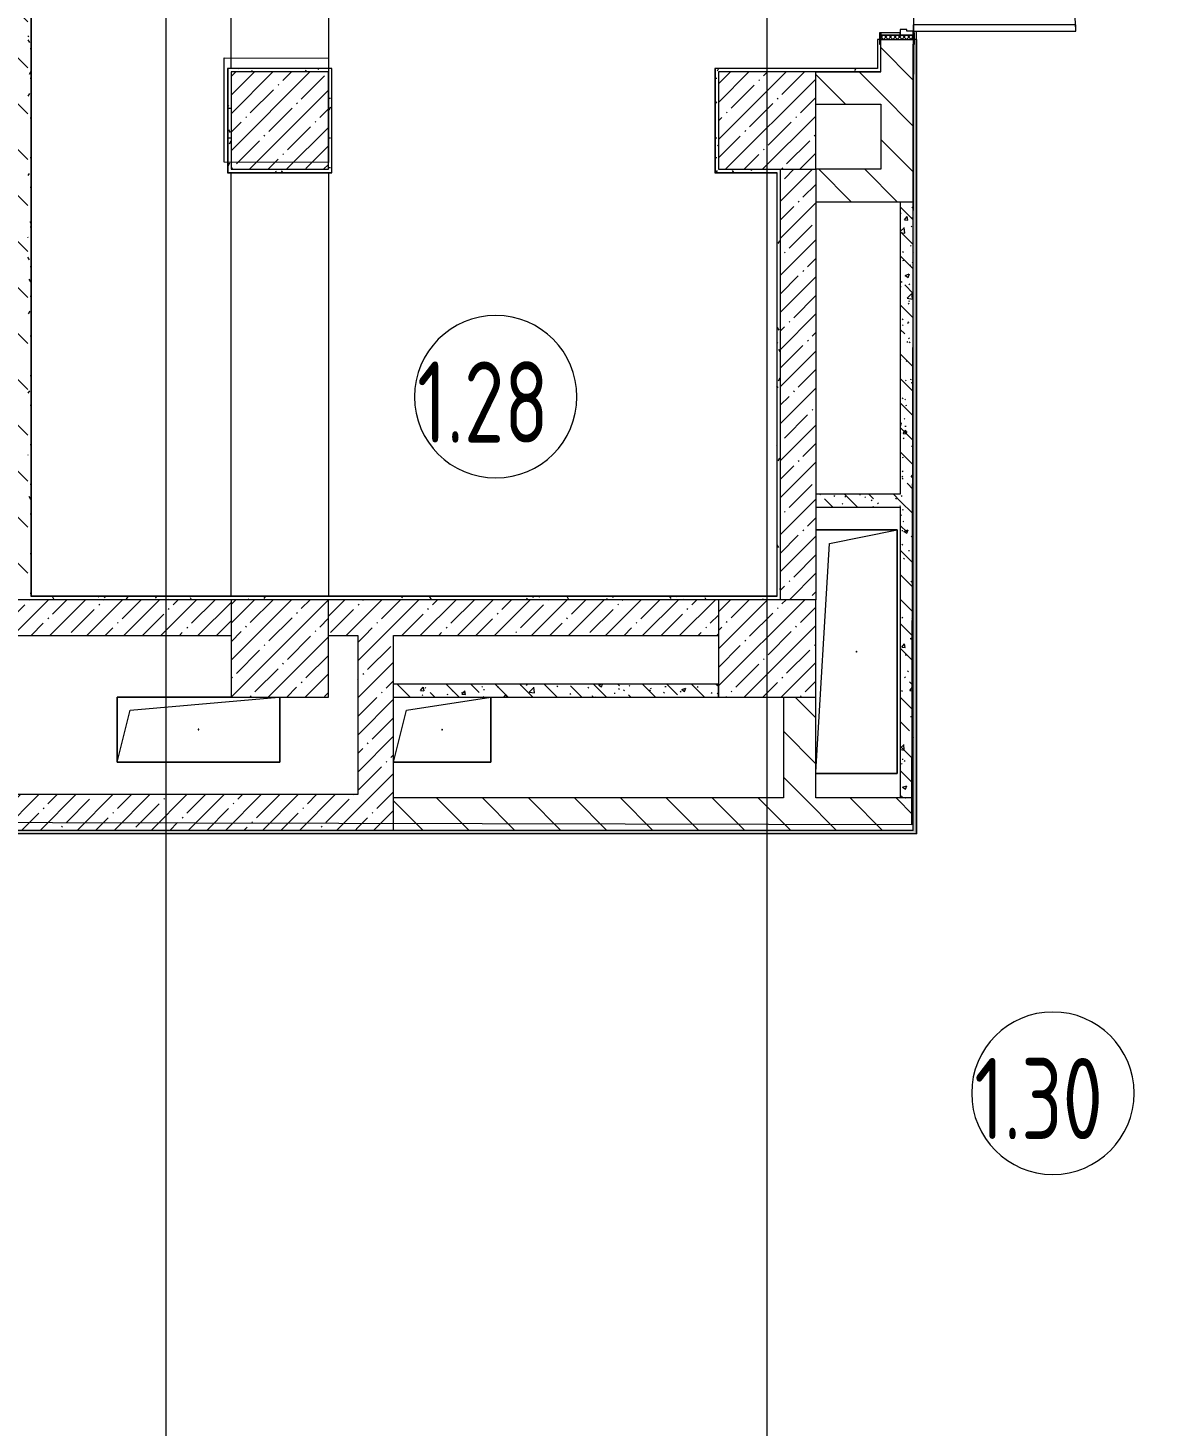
# Model space of a CAD drawing. Header units: millimetres. Extents: x -1113 to 415037, y -3642 to 354837.
# Drawn here: x 28825 to 35892, y 9976 to 18584 of the extents above; entities that cross this region are included whole.
import ezdxf

# ---------------------------------------------------------------- set-up
doc = ezdxf.new("R2010")
doc.units = ezdxf.units.MM
for name, color, linetype, lineweight in [('A-AREA-BNDY', 7, 'Continuous', 5), ('A-AREA-IDEN', 7, 'Continuous', 9), ('A-DOOR-2', 7, 'Continuous', 5), ('A-DOOR-FRAM-2', 7, 'Continuous', 5), ('A-FLOR', 7, 'Continuous', 9), ('A-GENM', 7, 'Continuous', 9), ('A-WALL', 7, 'Continuous', 5), ('I-WALL', 7, 'Continuous', 5), ('S-COLS', 7, 'Continuous', 9), ('S-COLS-1', 7, 'Continuous', 5), ('Оси', 7, 'Continuous', 9)]:
    doc.layers.add(name, color=color, linetype=linetype, lineweight=lineweight)
for name, color, linetype, lineweight, true_color in [('A-DOOR-1', 7, 'Continuous', 5, 0xc0c0c0), ('A-DOOR-FRAM-1', 7, 'Continuous', 5, 0xc0c0c0), ('A-WALL-1', 9, 'Continuous', 5, 0x808080), ('A-WALL-FNSH-1', 9, 'Continuous', 5, 0x808080)]:
    doc.layers.add(name, color=color, linetype=linetype, lineweight=lineweight, true_color=true_color)
doc.styles.add('СПДС', font='ГОСТ тип А.ttf', dxfattribs={"width": 0.9})
pattern_1 = [(135, (64.7, -136.06), (-141.4214, -141.4214), [])]
pattern_2 = [(45, (64.7, -136.06), (-114.04925, 114.04925), []), (45, (178.75, -136.06), (-114.04925, 114.04925), [201.612, -40.322, 6.706, -33.617])]
pattern_3 = [(135, (64.7, -136.06), (-150.8683, -150.8683), [213.36, -35.56, 7.112, -35.56]), (135, (64.7, 14.71), (-150.8683, -150.8683), []), (50, (64.7, -136.06), (255.0577, -22.3145), [26.67, -293.37]), (355, (64.7, -136.06), (-49.3404, 267.4791), [21.336, -234.696]), (100.451, (85.96, -137.92), (205.7195, 245.1636), [22.666, -249.326]), (46.184, (64.7, -64.94), (379.511, -58.86), [40.005, -440.055]), (96.636, (96.33, -69.85), (332.3634, 346.399), [33.999, -373.989]), (351.184, (64.7, -64.94), (332.367, 346.3953), [32.004, -352.044]), (21, (100.26, -82.72), (212.2602, -143.1711), [26.67, -293.37]), (326, (100.26, -82.72), (86.5224, 257.8632), [21.336, -234.696]), (71.451, (117.95, -94.65), (298.784, 114.6901), [22.666, -249.326]), (37.5, (64.7, -136.06), (4.32385, 118.3775), [6.706, -225.146, 6.706, -231.546, -235.585]), (37.5, (64.7, -136.06), (4.32385, 118.3775), [-470.103, 6.706, -228.879]), (7.5, (64.7, -136.06), (93.5476, 140.2533), [6.706, -129.134, 6.706, -219.812, -89.789]), (7.5, (64.7, -136.06), (93.5476, 140.2533), [-362.356, 6.706, -83.083]), (327.5, (-14.6, -136.06), (189.82734, -8.02019), [6.706, -82.194, 6.706, -270.662, -368.046]), (327.5, (-14.6, -136.06), (189.82734, -8.02019), [-366.268, 6.706, -361.34]), (317.5, (-50.16, -136.06), (207.38114, 35.59764), [6.706, -108.864, 6.706, -177.495, -261.366]), (317.5, (-50.16, -136.06), (207.38114, 35.59764), [-299.771, 6.706, -254.66])]
pattern_4 = [(0, (64.7, -136.06), (243.84, 60.96), [20.117, -162.763, 20.117, -162.763, -975.36]), (0, (64.7, -136.06), (243.84, 60.96), [-365.76, 20.117, -345.643, 20.117, -162.763, -426.72]), (0, (64.7, -136.06), (243.84, 60.96), [-914.4, 20.117, -101.803, 20.117, -284.683]), (120, (156.14, -105.58), (-174.71291, 180.69163), [20.117, -162.763, 20.117, -162.763, -975.36]), (120, (156.14, -105.58), (-174.71291, 180.69163), [-365.76, 20.117, -345.643, 20.117, -162.763, -426.72]), (120, (156.14, -105.58), (-174.71291, 180.69163), [-914.4, 20.117, -101.803, 20.117, -284.683]), (240, (186.62, 16.34), (-69.12709, -241.65163), [20.117, -162.763, 20.117, -162.763, -975.36]), (240, (186.62, 16.34), (-69.12709, -241.65163), [-365.76, 20.117, -345.643, 20.117, -162.763, -426.72]), (240, (186.62, 16.34), (-69.12709, -241.65163), [-914.4, 20.117, -101.803, 20.117, -284.683])]

# ---------------------------------------------------------------- blocks, each defined once
blk = doc.blocks.new('BSC_Колонна _Прямоугольная - 600х600-V55-Объем проектирования 1 этажа')
at = {"layer": 'S-COLS-1'}
h = blk.add_hatch(dxfattribs=at)
h.set_pattern_fill('FP_81', color=256, style=0, pattern_type=2)
h.set_pattern_definition([(45, (-33310, -18150), (-114.04925, 114.04925), []), (45, (-33195.95, -18150), (-114.04925, 114.04925), [201.613, -40.323, 6.706, -33.617])])
h.paths.add_polyline_path([(-300, -300), (300, -300), (300, 300), (-300, 300), (-300, -137.6)])
for p, q in [((300, 300), (-300, 300)), ((-300, 300), (-300, -300)), ((300, -300), (300, 300)), ((-300, -300), (300, -300))]:
    blk.add_line(p, q, dxfattribs=at)
blk = doc.blocks.new('BSC_Колонна _Прямоугольная - 600х600-V68-Объем проектирования 1 этажа')
at = {"layer": 'S-COLS-1'}
h = blk.add_hatch(dxfattribs=at)
h.set_pattern_fill('FP_90', color=256, style=0, pattern_type=2)
h.set_pattern_definition([(45, (-33310, -14900), (-114.04925, 114.04925), []), (45, (-33195.95, -14900), (-114.04925, 114.04925), [201.613, -40.323, 6.706, -33.617])])
h.paths.add_polyline_path([(300, -300), (300, 300), (-300, 300), (-300, -300), (-100, -300)])
for p, q in [((300, 300), (-300, 300)), ((-300, 300), (-300, -300)), ((300, -300), (300, 300)), ((-300, -300), (300, -300))]:
    blk.add_line(p, q, dxfattribs=at)
blk = doc.blocks.new('BSC_Колонна _Прямоугольная - 600х600-V87-Объем проектирования 1 этажа')
at = {"layer": 'S-COLS-1'}
h = blk.add_hatch(dxfattribs=at)
h.set_pattern_fill('FP_104', color=256, style=0, pattern_type=2)
h.set_pattern_definition([(45, (-30310, -14900), (-114.04925, 114.04925), []), (45, (-30195.95, -14900), (-114.04925, 114.04925), [201.613, -40.323, 6.706, -33.617])])
h.paths.add_polyline_path([(30.5, -300), (300, -300), (300, 300), (-300, 300), (-300, -300)])
for p, q in [((300, 300), (-300, 300)), ((-300, 300), (-300, -300)), ((300, -300), (300, 300)), ((-300, -300), (300, -300))]:
    blk.add_line(p, q, dxfattribs=at)
blk = doc.blocks.new('110_Дверь_СКБ_1Ст_Внутренняя1 - Д-4к_п__1100x2100h_Артистические EI30-23988509-Объем проектирования 1 этажа')
at = {"layer": 'A-DOOR-2'}
h = blk.add_hatch(dxfattribs=at)
h.set_pattern_fill('FP_75', color=256, style=0, pattern_type=2)
h.set_pattern_definition([(135, (1751.41, 164.685), (-14.14214, -14.14214), []), (225, (1751.41, 164.685), (14.14214, -14.14214), [])])
h.paths.add_polyline_path([(562.5, 100), (537.5, 100), (537.5, -100), (562.5, -100)])
at = {"layer": 'A-DOOR-FRAM-2'}
h = blk.add_hatch(dxfattribs=at)
h.set_pattern_fill('FP_76', color=256, style=0, pattern_type=2)
h.set_pattern_definition([(45, (-371.384, 164.685), (-14.1421, 14.1421), []), (135, (-371.384, 164.685), (-14.1421, -14.1421), [])])
h.paths.add_polyline_path([(-512.5, -100), (-512.5, 100), (-537.5, 100), (-537.5, -100)])
at = {"layer": 'A-DOOR-1'}
for p, q in [((512.5, 1100), (472.5, 1100)), ((472.5, 1100), (472.5, 100)), ((512.5, 100), (512.5, 1100)), ((472.5, 100), (512.5, 100))]:
    blk.add_line(p, q, dxfattribs=at)
blk.add_arc((512.5, 100), 1000, 90, 180, dxfattribs=at)
at = {"layer": 'A-DOOR-FRAM-1'}
for p, q in [((-497.5, 108), (-567.5, 108)), ((-567.5, 108), (-567.5, 100)), ((-567.5, 100), (-497.5, 100)), ((-512.5, 100), (-537.5, 100)), ((-537.5, 100), (-537.5, -100)), ((-487.5, 100), (-512.5, 100)), ((-512.5, 100), (-512.5, 20)), ((-512.5, -100), (-512.5, 100)), ((-497.5, 100), (-512.5, 100)), ((-512.5, 100), (-512.5, 99)), ((-512.5, 99), (-497.5, 99)), ((-497.5, 100), (-497.5, 108)), ((-497.5, 99), (-497.5, 100)), ((-487.5, 60), (-487.5, 100)), ((512.5, 100), (512.5, 60)), ((537.5, 100), (512.5, 100)), ((592.5, 108), (522.5, 108)), ((522.5, 108), (522.5, 100)), ((537.5, 100), (522.5, 100)), ((522.5, 100), (522.5, 99)), ((522.5, 100), (592.5, 100)), ((522.5, 99), (537.5, 99)), ((537.5, 20), (537.5, 100)), ((562.5, 100), (537.5, 100)), ((537.5, 100), (537.5, -100)), ((537.5, 99), (537.5, 100)), ((562.5, -100), (562.5, 100)), ((592.5, 100), (592.5, 108)), ((-512.5, 20), (-477.5, 20)), ((-497.5, 20), (-512.5, 20)), ((-512.5, 20), (-512.5, -100)), ((-497.5, -100), (-497.5, 20)), ((-477.5, 60), (-487.5, 60)), ((-477.5, 20), (-477.5, 60)), ((512.5, 60), (502.5, 60)), ((502.5, 60), (502.5, 20)), ((502.5, 20), (537.5, 20)), ((537.5, 20), (522.5, 20)), ((522.5, 20), (522.5, -100)), ((537.5, -100), (537.5, 20)), ((-497.5, -100), (-567.5, -100)), ((-567.5, -100), (-567.5, -108)), ((-567.5, -108), (-497.5, -108)), ((-537.5, -100), (-512.5, -100)), ((-512.5, -100), (-497.5, -100)), ((-497.5, -108), (-497.5, -100)), ((522.5, -100), (537.5, -100)), ((592.5, -100), (522.5, -100)), ((522.5, -100), (522.5, -108)), ((522.5, -108), (592.5, -108)), ((537.5, -100), (562.5, -100)), ((592.5, -108), (592.5, -100))]:
    blk.add_line(p, q, dxfattribs=at)
blk = doc.blocks.new('BSC_Колонна _Прямоугольная - 600х600-23728797-Объем проектирования 1 этажа')
at = {"layer": 'S-COLS-1'}
h = blk.add_hatch(dxfattribs=at)
h.set_pattern_fill('FP_147', color=256, style=0, pattern_type=2)
h.set_pattern_definition([(45, (-30310, -18150), (-114.04925, 114.04925), []), (45, (-30195.95, -18150), (-114.04925, 114.04925), [201.613, -40.323, 6.706, -33.617])])
h.paths.add_polyline_path([(212.1, -300), (300, -300), (300, 300), (-300, 300), (-300, -300)])
for p, q in [((300, 300), (-300, 300)), ((-300, 300), (-300, -300)), ((300, -300), (300, 300)), ((-300, -300), (300, -300))]:
    blk.add_line(p, q, dxfattribs=at)
blk = doc.blocks.new('GM_Отверстие прямоугольное _в плите_ - Отверстие-21959735-Объем проектирования 1 этажа')
at = {"layer": 'A-GENM'}
for p, q in [((-249.5, 750), (250, 750)), ((250, 750), (-249.5, 750)), ((-166.7, 666.7), (250, 750)), ((250, 750), (250, -750)), ((250, -750), (250, 750)), ((-249.5, -741.9), (-166.7, 666.7)), ((250, -750), (-249.5, -750)), ((-249.5, -750), (250, -750))]:
    blk.add_line(p, q, dxfattribs=at)
for start, end in [(360, 180), (180, 360)]:
    blk.add_arc((0, 0), 2.5, start, end, dxfattribs=at)
blk = doc.blocks.new('GM_Отверстие прямоугольное _в плите_ - Отверстие-21955464-Объем проектирования 1 этажа')
at = {"layer": 'A-GENM'}
for p, q in [((-220, 120), (300, 200)), ((300, 200), (300, -200)), ((300, -200), (300, 200)), ((-300, -200), (-220, 120)), ((300, -200), (-300, -200)), ((-300, -200), (300, -200))]:
    blk.add_line(p, q, dxfattribs=at)
for start, end in [(360, 180), (180, 360)]:
    blk.add_arc((0, 0), 2.5, start, end, dxfattribs=at)
blk = doc.blocks.new('GM_Отверстие прямоугольное _в плите_ - Отверстие-22278810-Объем проектирования 1 этажа')
at = {"layer": 'A-GENM'}
for p, q in [((-500, -200), (-500, 200)), ((-500, 200), (200, 200)), ((200, 200), (-500, 200)), ((-500, 200), (-500, -200)), ((-420, 120), (494.6, 199.5)), ((500, 199.5), (500, -200)), ((500, -200), (500, 199.5)), ((-500, -200), (-420, 120)), ((500, -200), (-500, -200)), ((-500, -200), (500, -200))]:
    blk.add_line(p, q, dxfattribs=at)
for start, end in [(360, 180), (180, 360)]:
    blk.add_arc((0, 0), 2.5, start, end, dxfattribs=at)
blk = doc.blocks.new('BSC_Колонна _Прямоугольная - 600х600-V278-Объем проектирования 1 этажа')
at = {"layer": 'S-COLS-1'}
for p, q in [((300, 300), (-300, 300)), ((-300, 300), (-300, -300)), ((300, -300), (300, 300)), ((-300, -300), (300, -300))]:
    blk.add_line(p, q, dxfattribs=at)
blk = doc.blocks.new('Марка_Помещения - Номер-25198446-Объем проектирования 1 этажа')
at = {"layer": 'A-AREA-IDEN'}
for start, end in [(360, 180), (180, 360)]:
    blk.add_arc((0, 0), 2.5, start, end, dxfattribs=at)

msp = doc.modelspace()

# ---------------------------------------------------------------- hatches: boundary and pattern name
at = {"layer": 'I-WALL'}
h = msp.add_hatch(dxfattribs=at)
h.set_pattern_fill('FP_23', color=256, style=0, pattern_type=2)
h.set_pattern_definition(pattern_1)
h.paths.add_polyline_path([(28824.7, 15063.9), (28824.7, 26363.9), (28624.7, 26363.9), (28624.8, 15063.9)])
h = msp.add_hatch(dxfattribs=at)
h.set_pattern_fill('FP_23', color=256, style=0, pattern_type=2)
h.set_pattern_definition(pattern_1)
h.paths.add_polyline_path([(34194.7, 17713.9), (34274.7, 17713.9), (34274.7, 18513.9), (34074.7, 18513.9), (34074.7, 17713.9)])
h.paths.add_polyline_path([(34074.7, 19613.9), (34274.7, 19613.9), (34274.7, 23263.9), (34074.7, 23263.9), (34074.7, 19639.5)])
h = msp.add_hatch(dxfattribs=at)
h.set_pattern_fill('FP_191', color=256, style=0, pattern_type=2)
h.set_pattern_definition(pattern_4)
h.paths.add_polyline_path([(34274.7, 13623.9), (34294.7, 13623.9), (34294.7, 18513.9), (34282.7, 18513.9), (34282.7, 18483.9), (34274.7, 18483.9), (34274.7, 13636.6)])
h.paths.add_polyline_path([(34282.7, 19613.9), (34294.7, 19613.9), (34294.7, 22866.9), (34274.7, 22867.9), (34274.9, 19643.9), (34282.7, 19643.9)])
h = msp.add_hatch(dxfattribs=at)
h.set_pattern_fill('FP_191', color=256, style=0, pattern_type=2)
h.set_pattern_definition(pattern_4)
h.paths.add_polyline_path([(28824.7, 15083.9), (28844.7, 15084.9), (28844.7, 19763.9), (28824.7, 19763.9), (28824.7, 16816.4)])
h = msp.add_hatch(dxfattribs=at)
h.set_pattern_fill('FP_191', color=256, style=0, pattern_type=2)
h.set_pattern_definition(pattern_4)
h.paths.add_polyline_path([(30071.9, 18313.9), (30674.7, 18313.9), (30674.7, 18333.9), (30054.7, 18333.9), (30054.7, 18313.9)])
h = msp.add_hatch(dxfattribs=at)
h.set_pattern_fill('FP_191', color=256, style=0, pattern_type=2)
h.set_pattern_definition(pattern_4)
h.paths.add_polyline_path([(30074.7, 17693.9), (30074.7, 18313.9), (30054.7, 18313.3), (30054.7, 17693.9)])
h = msp.add_hatch(dxfattribs=at)
h.set_pattern_fill('FP_191', color=256, style=0, pattern_type=2)
h.set_pattern_definition(pattern_4)
h.paths.add_polyline_path([(30674.7, 17713.9), (30694.7, 17713.9), (30694.7, 18333.9), (30674.7, 18333.9), (30674.7, 18313.9)])
h = msp.add_hatch(dxfattribs=at)
h.set_pattern_fill('FP_191', color=256, style=0, pattern_type=2)
h.set_pattern_definition(pattern_4)
h.paths.add_polyline_path([(33054.7, 18313.9), (34054.7, 18313.9), (34053.7, 18333.9), (33054.7, 18333.9)])
h = msp.add_hatch(dxfattribs=at)
h.set_pattern_fill('FP_191', color=256, style=0, pattern_type=2)
h.set_pattern_definition(pattern_4)
h.paths.add_polyline_path([(33074.7, 17693.9), (33074.7, 18313.9), (33054.7, 18313.5), (33054.7, 17693.9)])
h = msp.add_hatch(dxfattribs=at)
h.set_pattern_fill('FP_23', color=256, style=0, pattern_type=2)
h.set_pattern_definition(pattern_1)
h.paths.add_polyline_path([(34054.7, 18113.9), (34074.7, 18113.9), (34074.7, 18313.9), (33674.7, 18313.9), (33674.7, 18113.9)])
h = msp.add_hatch(dxfattribs=at)
h.set_pattern_fill('FP_191', color=256, style=0, pattern_type=2)
h.set_pattern_definition(pattern_4)
h.paths.add_polyline_path([(30694.7, 17693.9), (30694.7, 17713.9), (30074.7, 17713.9), (30074.7, 17693.9), (30687.8, 17693.9)])
h = msp.add_hatch(dxfattribs=at)
h.set_pattern_fill('FP_191', color=256, style=0, pattern_type=2)
h.set_pattern_definition(pattern_4)
h.paths.add_polyline_path([(33455.2, 17693.9), (33455.2, 17713.9), (33074.7, 17713.9), (33074.7, 17693.9), (33435.2, 17693.9)])
h = msp.add_hatch(dxfattribs=at)
h.set_pattern_fill('FP_191', color=256, style=0, pattern_type=2)
h.set_pattern_definition(pattern_4)
h.paths.add_polyline_path([(33435.2, 15083.9), (33455.2, 15083.9), (33455.2, 17693.9), (33435.2, 17692.9), (33435.2, 15633.9)])
h = msp.add_hatch(dxfattribs=at)
h.set_pattern_fill('FP_1', color=256, style=0, pattern_type=2)
h.set_pattern_definition(pattern_2)
h.paths.add_polyline_path([(33674.7, 15063.9), (33675.2, 15063.9), (33674.7, 17713.9), (33455.2, 17713.9), (33455.2, 15063.9)])
h = msp.add_hatch(dxfattribs=at)
h.set_pattern_fill('FP_23', color=256, style=0, pattern_type=2)
h.set_pattern_definition(pattern_1)
h.paths.add_polyline_path([(34274.7, 17513.9), (34274.7, 17713.9), (33675.2, 17713.9), (33675.2, 17513.9), (34194.7, 17513.9)])
h = msp.add_hatch(dxfattribs=at)
h.set_pattern_fill('FP_41', color=256, style=0, pattern_type=2)
h.set_pattern_definition(pattern_3)
h.paths.add_polyline_path([(34274.7, 13843.9), (34274.7, 17513.9), (34194.7, 17513.9), (34194.7, 13843.9)])
h = msp.add_hatch(dxfattribs=at)
h.set_pattern_fill('FP_41', color=256, style=0, pattern_type=2)
h.set_pattern_definition(pattern_3)
h.paths.add_polyline_path([(33675.2, 15633.9), (34194.7, 15633.9), (34194.7, 15713.9), (33675.2, 15713.9)])
h = msp.add_hatch(dxfattribs=at)
h.set_pattern_fill('FP_1', color=256, style=0, pattern_type=2)
h.set_pattern_definition(pattern_2)
h.paths.add_polyline_path([(30854.7, 14843.9), (33074.7, 14843.9), (33074.7, 15063.9), (30674.7, 15063.9), (30674.7, 14843.9), (30694.7, 14843.9)])
h.paths.add_polyline_path([(24503.2, 14843.9), (25874.7, 14843.9), (25874.7, 15063.9), (22574.7, 15063.9), (22574.7, 14843.9), (24498.7, 14843.9)])
h.paths.add_polyline_path([(30054.7, 14843.9), (30074.7, 14843.9), (30074.7, 15063.9), (26474.7, 15063.9), (26474.7, 14843.9), (28844.7, 14843.9)])
h = msp.add_hatch(dxfattribs=at)
h.set_pattern_fill('FP_191', color=256, style=0, pattern_type=2)
h.set_pattern_definition(pattern_4)
h.paths.add_polyline_path([(33435.2, 15063.9), (33455.2, 15063.9), (33434.2, 15083.9), (28824.7, 15083.9), (28824.7, 15063.9), (33074.7, 15063.9)])
h.paths.add_polyline_path([(33455.2, 15063.9), (33455.2, 15083.9), (33435.2, 15083.9)])
h = msp.add_hatch(dxfattribs=at)
h.set_pattern_fill('FP_1', color=256, style=0, pattern_type=2)
h.set_pattern_definition(pattern_2)
h.paths.add_polyline_path([(30854.7, 13643.9), (31074.7, 13643.9), (31074.7, 14843.9), (30854.7, 14843.9), (30854.7, 13843.9)])
h = msp.add_hatch(dxfattribs=at)
h.set_pattern_fill('FP_41', color=256, style=0, pattern_type=2)
h.set_pattern_definition(pattern_3)
h.paths.add_polyline_path([(31674.7, 14463.9), (33074.4, 14463.9), (33074.4, 14543.9), (31074.7, 14543.9), (31074.7, 14463.9)])
h = msp.add_hatch(dxfattribs=at)
h.set_pattern_fill('FP_23', color=256, style=0, pattern_type=2)
h.set_pattern_definition(pattern_1)
h.paths.add_polyline_path([(33674.7, 13843.9), (33675.2, 13843.9), (33674.7, 14463.9), (33475.2, 14463.9), (33475.2, 13843.9)])
h = msp.add_hatch(dxfattribs=at)
h.set_pattern_fill('FP_1', color=256, style=0, pattern_type=2)
h.set_pattern_definition(pattern_2)
h.paths.add_polyline_path([(27904.7, 13643.9), (30854.7, 13643.9), (30854.7, 13863.9), (22654.7, 13863.9), (22654.7, 13643.9), (27884.7, 13643.9)])
h = msp.add_hatch(dxfattribs=at)
h.set_pattern_fill('FP_23', color=256, style=0, pattern_type=2)
h.set_pattern_definition(pattern_1)
h.paths.add_polyline_path([(34263, 13643.9), (34274.7, 13643.9), (34274.7, 13843.9), (31074.7, 13843.9), (31074.7, 13643.9), (33731, 13643.9)])
h = msp.add_hatch(dxfattribs=at)
h.set_pattern_fill('FP_191', color=256, style=0, pattern_type=2)
h.set_pattern_definition(pattern_4)
h.paths.add_polyline_path([(30100.8, 13623.9), (34274.7, 13623.9), (34274.7, 13643.9), (28104.7, 13643.9), (28104.7, 13623.9), (28624.8, 13623.9)])

# ---------------------------------------------------------------- linework, layer by layer
at = {"layer": 'A-AREA-BNDY', "flags": 128}
for points in [[(28087.4, 10813.1), (28066.4, 10813.1), (28059.5, 7854.6), (30229.5, 7849.5), (30229.4, 7811.5), (32729.4, 7805.7), (32729.5, 7843.7), (38538.5, 7830), (38544.9, 10588), (37994.9, 10589.3), (37996.2, 11131.3), (38276.2, 11130.7), (38303.9, 22912.6), (37674.4, 22914.1), (37531.9, 22914.4), (37044.9, 22915.6), (37044.9, 22916.6), (35244.9, 22920.8), (35244.9, 22919.8), (34757.9, 22920.9), (34615.4, 22921.3), (34285.9, 22922.1), (34264.2, 13678.1), (28094.2, 13692.6)], [(30033.3, 18400), (30675.3, 18398.5), (30673.7, 17756.5), (30031.7, 17758)]]:
    msp.add_lwpolyline(points, close=True, dxfattribs=at)
at = {"layer": 'A-FLOR'}
for p, q in [((28844.7, 15084.9), (28844.7, 19743.9)), ((30074.7, 18333.9), (30074.7, 19743.9)), ((30674.7, 19743.9), (30674.7, 18333.9)), ((34054.7, 18513.9), (34054.7, 18333.9)), ((34294.7, 18513.9), (34282.7, 18513.9)), ((34294.7, 13623.9), (34294.7, 18563.9)), ((30694.7, 18333.9), (30054.7, 18333.9)), ((30054.7, 18333.9), (30054.7, 17693.9)), ((30694.7, 17693.9), (30694.7, 18333.9)), ((34053.7, 18333.9), (33054.7, 18333.9)), ((33054.7, 18333.9), (33054.7, 17693.9)), ((30054.7, 17693.9), (30694.7, 17693.9)), ((30074.7, 15083.9), (30074.7, 17693.9)), ((30674.7, 17693.9), (30674.7, 15083.9)), ((33054.7, 17693.9), (33435.2, 17693.9)), ((33435.2, 17692.9), (33435.2, 15083.9)), ((33434.2, 15083.9), (28844.7, 15083.9)), ((28124.7, 13623.9), (34294.7, 13623.9))]:
    msp.add_line(p, q, dxfattribs=at)
at = {"layer": 'A-WALL'}
for p, q in [((33435.2, 17693.9), (33435.2, 17692.9)), ((34194.7, 17513.9), (34274.7, 17513.9)), ((28844.7, 15083.9), (28844.7, 15084.9)), ((33435.2, 15083.9), (33434.2, 15083.9)), ((31074.7, 13643.9), (31074.7, 13843.9))]:
    msp.add_line(p, q, dxfattribs=at)
at = {"layer": 'A-WALL-1'}
for p, q in [((34066.7, 18513.9), (34054.7, 18513.9)), ((34074.7, 18313.9), (34074.7, 18483.9)), ((34274.7, 13643.9), (34274.7, 18483.9)), ((34074.7, 18313.9), (33674.7, 18313.9)), ((33674.7, 18313.9), (34074.7, 18313.9)), ((34054.7, 18333.9), (34053.7, 18333.9)), ((33674.7, 18113.9), (34074.7, 18113.9)), ((34074.7, 18113.9), (34074.7, 17713.9)), ((30054.7, 17693.9), (30054.7, 17693.9)), ((33455.2, 17713.9), (33455.2, 15063.9)), ((34074.7, 17713.9), (33675.2, 17713.9)), ((33675.2, 17713.9), (33675.2, 15063.9)), ((33675.2, 17513.9), (34194.7, 17513.9)), ((34194.7, 17513.9), (34194.7, 15713.9)), ((34194.7, 15713.9), (33675.2, 15713.9)), ((33675.2, 15633.9), (34194.7, 15633.9)), ((34194.7, 15633.9), (34194.7, 13843.9)), ((30074.7, 15063.9), (26474.7, 15063.9)), ((33074.7, 15063.9), (30674.7, 15063.9)), ((26474.7, 14843.9), (30074.7, 14843.9)), ((30674.7, 14843.9), (30854.7, 14843.9)), ((30854.7, 14843.9), (30854.7, 13863.9)), ((31074.7, 14843.9), (33074.7, 14843.9)), ((31074.7, 13843.9), (31074.7, 14843.9)), ((33074.4, 14543.9), (31074.7, 14543.9)), ((31074.7, 14463.9), (33074.4, 14463.9)), ((33074.4, 14463.9), (33074.4, 14543.9)), ((33475.2, 14463.9), (33475.2, 13843.9)), ((33675.2, 13843.9), (33675.2, 14463.9)), ((30854.7, 13863.9), (22654.7, 13863.9)), ((33475.2, 13843.9), (31074.7, 13843.9)), ((34274.7, 13843.9), (33675.2, 13843.9)), ((34274.7, 13643.9), (22654.7, 13643.9))]:
    msp.add_line(p, q, dxfattribs=at)
at = {"layer": 'A-WALL-FNSH-1'}
for p, q in [((28845.7, 15084.9), (28845.7, 19742.9)), ((34053.7, 18513.9), (34053.7, 18333.9)), ((34054.7, 18513.9), (34053.7, 18513.9)), ((34295.7, 18513.9), (34294.7, 18513.9)), ((34295.7, 13622.9), (34295.7, 18513.9)), ((30695.7, 18334.9), (30053.7, 18334.9)), ((30053.7, 18334.9), (30053.7, 17692.9)), ((30695.7, 17692.9), (30695.7, 18334.9)), ((34053.7, 18334.9), (33053.7, 18334.9)), ((33053.7, 18334.9), (33053.7, 17692.9)), ((30053.7, 17692.9), (30695.7, 17692.9)), ((33053.7, 17692.9), (33434.2, 17692.9)), ((33434.2, 17692.9), (33434.2, 15084.9)), ((33434.2, 15084.9), (28845.7, 15084.9)), ((34295.7, 13622.9), (28124.7, 13622.9))]:
    msp.add_line(p, q, dxfattribs=at)
at = {"layer": 'Оси'}
for points in [[(29674.7, -2042.3), (29674.7, 2957.7), (29674.7, 22262), (29674.7, 27262)], [(33374.7, -2042.3), (33374.7, 2957.7), (33374.7, 22262), (33374.7, 27262)]]:
    msp.add_lwpolyline(points, dxfattribs=at)

# ---------------------------------------------------------------- block references
at = {"layer": 'A-AREA-IDEN', "xscale": 199.9999999999999, "yscale": 199.9999999999999, "zscale": 199.9999999999999}
for p in [(31704.2, 16313.6), (35133.9, 12025.5)]:
    msp.add_blockref('Марка_Помещения - Номер-25198446-Объем проектирования 1 этажа', p, dxfattribs=at)
at = {"layer": 'A-DOOR-1', "rotation": 269.9999999999999}
msp.add_blockref('110_Дверь_СКБ_1Ст_Внутренняя1 - Д-4к_п__1100x2100h_Артистические EI30-23988509-Объем проектирования 1 этажа', (34174.7, 19076.4), dxfattribs=at)
at = {"layer": 'A-GENM'}
for name, p in [('GM_Отверстие прямоугольное _в плите_ - Отверстие-21959735-Объем проектирования 1 этажа', (33924.7, 14743.9)), ('GM_Отверстие прямоугольное _в плите_ - Отверстие-22278810-Объем проектирования 1 этажа', (29874.7, 14264.4)), ('GM_Отверстие прямоугольное _в плите_ - Отверстие-21955464-Объем проектирования 1 этажа', (31374.7, 14263.9))]:
    msp.add_blockref(name, p, dxfattribs=at)
at = {"layer": 'S-COLS'}
for name, p in [('BSC_Колонна _Прямоугольная - 600х600-23728797-Объем проектирования 1 этажа', (30374.7, 18013.9)), ('BSC_Колонна _Прямоугольная - 600х600-V278-Объем проектирования 1 этажа', (30374.7, 18013.9)), ('BSC_Колонна _Прямоугольная - 600х600-V55-Объем проектирования 1 этажа', (33374.7, 18013.9)), ('BSC_Колонна _Прямоугольная - 600х600-V87-Объем проектирования 1 этажа', (30374.7, 14763.9)), ('BSC_Колонна _Прямоугольная - 600х600-V68-Объем проектирования 1 этажа', (33374.7, 14763.9))]:
    msp.add_blockref(name, p, dxfattribs=at)

# ---------------------------------------------------------------- texts
at = {"layer": 'A-AREA-IDEN', "char_height": 500, "width": 1212.151, "attachment_point": 1, "style": 'СПДС'}
for s, insert in [('1.28', (31220.4, 16530.7)), ('1.30', (34650.1, 12242.6))]:
    msp.add_mtext(s, dxfattribs=dict(at, insert=insert))

doc.saveas('drawing.dxf')
